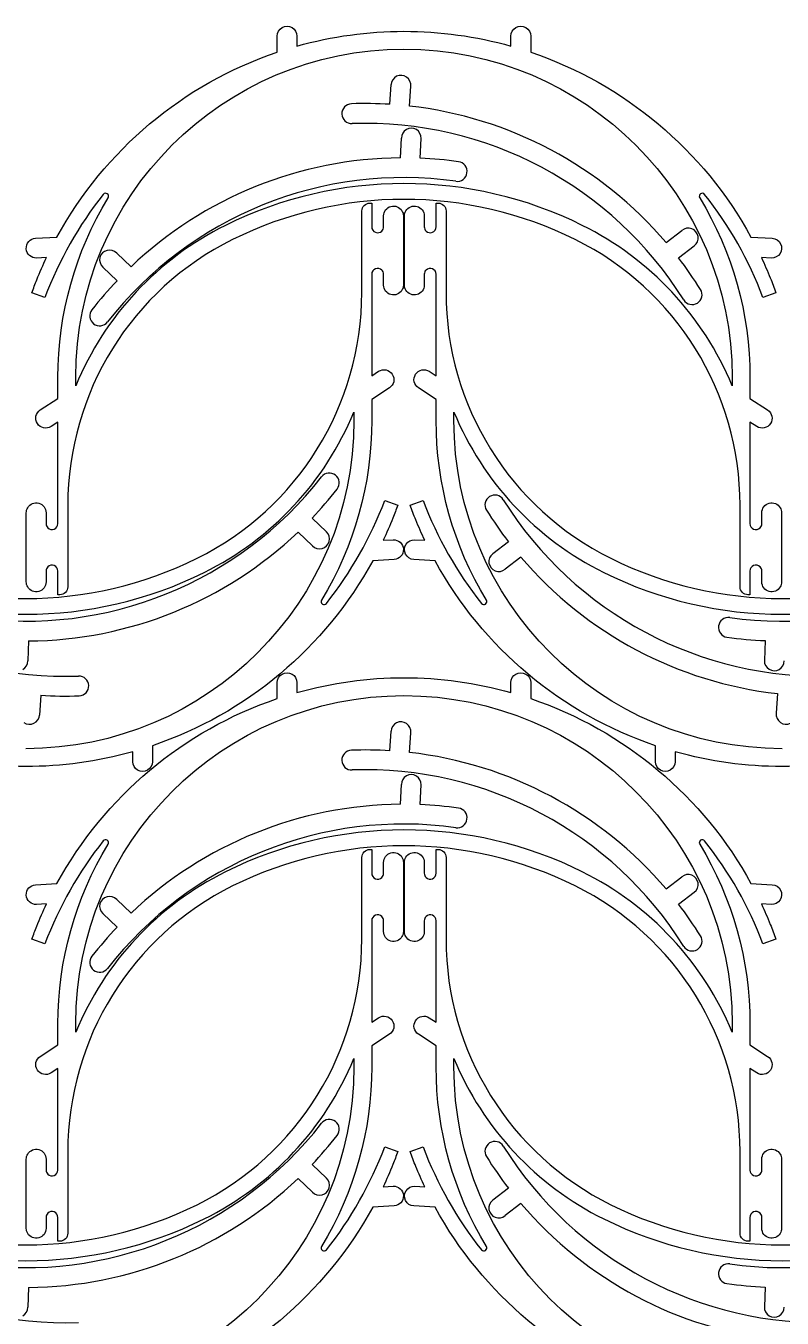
# Model space of a CAD drawing. Extents: x 5 to 3258, y 1 to 2262.
# Drawn here: x 547 to 1089, y 1336 to 2262 of the extents above; entities that cross this region are included whole.
import ezdxf

# ---------------------------------------------------------------- set-up
doc = ezdxf.new("R2010")
doc.units = 0
doc.layers.add('Capa_1', color=7, linetype='CONTINUOUS')

msp = doc.modelspace()

# ---------------------------------------------------------------- linework, layer by layer
at = {"layer": 'Capa_1', "color": 7}
for points in [[(727.266492, 2243.511748), (727.266492, 2254.984296)], [(741.439723, 2254.984296), (741.439723, 2247.897682)], [(894.805508, 2247.897682), (894.805508, 2254.984296)], [(908.978737, 2254.984296), (908.978737, 2243.511748)], [(808.00148, 2206.12214), (808.884534, 2220.267827)], [(822.125075, 2204.885199), (823.008126, 2219.030888)], [(815.670794, 2167.751546), (816.271207, 2181.912047)], [(829.846317, 2167.505394), (830.44673, 2181.665895)], [(793.626681, 2135.330079), (795.044007, 2135.330079), (795.044007, 2125.408791)], [(841.210044, 2118.322176), (841.210044, 2125.408791), (841.210044, 2135.330079)], [(787.957393, 2071.10931), (787.957393, 2125.408791)], [(848.296658, 2129.660759), (848.296658, 2125.408791)], [(1006.087216, 2107.070794), (1017.320727, 2115.713045)], [(1015.010503, 2096.05349), (1026.244014, 2104.695741)], [(561.919161, 2096.295078), (554.842424, 2095.921131)], [(622.492028, 2089.702258), (612.223416, 2099.471388)], [(1081.402579, 2095.9215), (1074.325858, 2096.295474)], [(612.466004, 2079.678047), (602.197395, 2089.447178)], [(795.044007, 2084.306457), (795.044007, 2011.501106)], [(560.771475, 2067.718674), (551.437499, 2071.081443)], [(836.264098, 2014.715594), (836.264296, 2014.715991)], [(836.264296, 2014.715991), (841.210044, 2011.501106)], [(1053.397981, 2010.436523), (1053.397981, 2004.356123)], [(1066.153886, 2010.435758), (1066.153886, 1995.238429), (1066.155389, 1995.263941), (1078.824384, 1987.028643)], [(807.714298, 2002.832759), (795.045291, 1994.597461), (795.043792, 1994.622973)], [(841.210044, 1979.425276), (841.210044, 1994.622605), (841.208542, 1994.597093), (828.539546, 2002.832391)], [(557.420609, 1987.028274), (570.089616, 1995.263572), (570.091115, 1995.23806)], [(853.96595, 1979.42451), (853.96595, 1985.50491)], [(570.0909, 1905.554577), (570.0909, 1978.359928)], [(1071.099634, 1975.145043), (1066.153886, 1978.359928)], [(1071.099833, 1975.14544), (1071.099634, 1975.145043)], [(577.177514, 1918.751723), (577.177514, 1864.452243)], [(804.363432, 1922.142359), (813.697408, 1918.779591)], [(752.259834, 1909.478494), (762.528442, 1899.709363)], [(742.23381, 1899.454283), (752.502422, 1889.685153)], [(803.215746, 1893.565956), (810.292483, 1893.939902)], [(825.961351, 1893.939534), (833.038072, 1893.565559)], [(893.010384, 1892.54645), (881.776873, 1883.904198)], [(901.933671, 1881.529146), (890.70016, 1872.886895)], [(811.040518, 1879.786432), (795.787724, 1878.980315)], [(1066.153886, 1871.538857), (1066.153886, 1864.452243), (1066.153886, 1854.530955), (1064.736564, 1854.530955)], [(571.508226, 1854.530955), (570.0909, 1854.530955), (570.0909, 1864.452243)], [(1059.067272, 1860.200274), (1059.067272, 1864.452243)], [(549.055044, 1821.404995), (548.454631, 1807.244494)], [(1077.108545, 1821.651147), (1076.508132, 1807.490646)], [(727.266492, 1780.102655), (727.266492, 1791.575204)], [(741.439723, 1791.575204), (741.439723, 1784.488589)], [(894.805508, 1784.488589), (894.805508, 1791.575204)], [(908.978737, 1791.575204), (908.978737, 1780.102655)], [(557.790383, 1782.4778), (556.907329, 1768.332113)], [(1085.895812, 1783.714741), (1085.01276, 1769.569052)], [(808.00148, 1742.713047), (808.884534, 1756.858734)], [(822.125075, 1741.476106), (823.008126, 1755.621795)], [(623.695184, 1734.876737), (623.695184, 1741.963351)], [(637.868415, 1746.349285), (637.868415, 1734.876737)], [(998.385194, 1734.876737), (998.385194, 1746.349285)], [(815.670794, 1704.342453), (816.271207, 1718.502954)], [(829.846317, 1704.096301), (830.44673, 1718.256802)], [(793.626681, 1671.920986), (795.044007, 1671.920986), (795.044007, 1661.999698)], [(841.210044, 1654.913084), (841.210044, 1661.999698), (841.210044, 1671.920986)], [(787.957393, 1607.700217), (787.957393, 1661.999698)], [(848.296658, 1666.251666), (848.296658, 1661.999698)], [(1006.087216, 1643.661701), (1017.320727, 1652.303952)], [(1015.010503, 1632.644397), (1026.244014, 1641.286648)], [(561.919161, 1632.885985), (554.842424, 1632.512038)], [(622.492028, 1626.293165), (612.223416, 1636.062295)], [(1081.402579, 1632.512407), (1074.325858, 1632.886381)], [(612.466004, 1616.268954), (602.197395, 1626.038085)], [(795.044007, 1620.897364), (795.044007, 1548.092013)], [(560.771475, 1604.309581), (551.437499, 1607.67235)], [(836.264098, 1551.306501), (836.264296, 1551.306898)], [(836.264296, 1551.306898), (841.210044, 1548.092013)], [(807.714298, 1539.423666), (795.045291, 1531.188369), (795.043792, 1531.21388)], [(841.210044, 1516.016183), (841.210044, 1531.213512), (841.208542, 1531.188), (828.539546, 1539.423298)], [(1053.397981, 1547.02743), (1053.397981, 1540.94703)], [(1066.153886, 1547.026665), (1066.153886, 1531.829336), (1066.155389, 1531.854848), (1078.824384, 1523.61955)], [(557.420609, 1523.619181), (570.089616, 1531.854479), (570.091115, 1531.828967)], [(853.96595, 1516.015417), (853.96595, 1522.095817)], [(570.0909, 1442.145484), (570.0909, 1514.950835), (565.145166, 1511.73595)], [(1071.099634, 1511.73595), (1066.153886, 1514.950835)], [(1071.099833, 1511.736347), (1071.099634, 1511.73595)], [(577.177514, 1455.34263), (577.177514, 1401.04315)], [(804.363432, 1458.733266), (813.697408, 1455.370498)], [(752.259834, 1446.069401), (762.528442, 1436.30027)], [(742.23381, 1436.04519), (752.502422, 1426.27606)], [(803.215746, 1430.156863), (810.292483, 1430.530809)], [(825.961351, 1430.530441), (833.038072, 1430.156466)], [(893.010384, 1429.137357), (881.776873, 1420.495105)], [(901.933671, 1418.120053), (890.70016, 1409.477802)], [(811.040518, 1416.377339), (795.787724, 1415.571222)], [(571.508226, 1391.121862), (570.0909, 1391.121862), (570.0909, 1401.04315)], [(1059.067272, 1396.791181), (1059.067272, 1401.04315)], [(1066.153886, 1408.129764), (1066.153886, 1401.04315), (1066.153886, 1391.121862), (1064.736564, 1391.121862)], [(549.055044, 1357.995902), (548.454631, 1343.835401)], [(1077.108545, 1358.242054), (1076.508132, 1344.081553)]]:
    msp.add_lwpolyline(points, dxfattribs=at)
for points in [[(945.996403, 2119.355941)], [(961.367528, 1870.505093)], [(945.996403, 1655.946848)], [(961.367528, 1407.096)]]:
    msp.add_lwpolyline(points, close=True, dxfattribs=at)
for points in [[(727.266492, 2254.984296), (727.266492, 2257.5161), (728.617193, 2259.855584), (730.8098, 2261.121486)], [(730.8098, 2261.121486), (733.002406, 2262.387388), (735.703809, 2262.387388), (737.896415, 2261.121486)], [(737.896415, 2261.121486), (740.089022, 2259.855584), (741.439723, 2257.5161), (741.439723, 2254.984296)], [(741.439723, 2247.897682), (791.590488, 2261.989916), (844.654744, 2261.989916), (894.805508, 2247.897682)], [(894.805508, 2254.984296), (894.805508, 2257.5161), (896.156209, 2259.855583), (898.348816, 2261.121484)], [(898.348816, 2261.121484), (900.541422, 2262.387386), (903.242824, 2262.387386), (905.43543, 2261.121484)], [(905.43543, 2261.121484), (907.628036, 2259.855583), (908.978737, 2257.5161), (908.978737, 2254.984296)], [(569.347182, 2110.880718), (603.467465, 2173.350446), (659.841376, 2220.696967), (727.266492, 2243.511748)], [(582.846808, 2010.436523), (582.871509, 2140.358174), (688.200742, 2245.667384), (818.122395, 2245.667384)], [(818.122395, 2245.667384), (948.044047, 2245.667384), (1053.373281, 2140.358174), (1053.397981, 2010.436523)], [(908.978737, 2243.511748), (976.403703, 2220.697006), (1032.777513, 2173.35063), (1066.897811, 2110.881087)], [(812.912065, 2226.227894), (810.586739, 2225.120118), (809.044957, 2222.838541), (808.884534, 2220.267827)], [(820.077924, 2225.60031), (817.980558, 2227.095424), (815.237391, 2227.335669), (812.912065, 2226.227894)], [(823.008126, 2219.030888), (823.297003, 2221.590352), (822.17529, 2224.105197), (820.077924, 2225.60031)], [(780.447541, 2206.500199), (776.536654, 2206.362862), (773.477356, 2203.081532), (773.613919, 2199.170618)], [(808.00148, 2206.12214), (798.828394, 2206.694784), (789.632885, 2206.820953), (780.447541, 2206.500199)], [(773.613919, 2199.170618), (773.750482, 2195.259704), (777.031208, 2192.199757), (780.942149, 2192.335547)], [(1018.712278, 2065.910927), (967.729526, 2147.500382), (877.092066, 2195.693174), (780.942149, 2192.335547)], [(1006.087216, 2107.070794), (959.406808, 2161.846257), (893.639345, 2196.815437), (822.125075, 2204.885199)], [(819.872079, 2188.139106), (817.629937, 2186.87144), (816.251488, 2184.487662), (816.271207, 2181.912047)], [(827.064224, 2188.014217), (824.867445, 2189.358963), (822.114222, 2189.406771), (819.872079, 2188.139106)], [(830.44673, 2181.665895), (830.555859, 2184.239272), (829.261003, 2186.669471), (827.064224, 2188.014217)], [(855.316315, 2150.965852), (760.044085, 2164.355489), (664.865628, 2125.900896), (605.633744, 2050.087546)], [(815.670794, 2167.751546), (743.704767, 2167.201268), (674.642311, 2139.298225), (622.492028, 2089.702258)], [(945.996403, 2119.355941), (865.432369, 2159.326892), (770.812417, 2159.326892), (690.248383, 2119.355941)], [(857.288823, 2165.001208), (848.187327, 2166.280336), (839.029007, 2167.116051), (829.846317, 2167.505394)], [(863.318859, 2156.997472), (863.863476, 2160.872686), (861.163929, 2164.455825), (857.288823, 2165.001208)], [(855.316315, 2150.965852), (859.191637, 2150.422002), (862.774242, 2153.122257), (863.318859, 2156.997472)], [(602.607432, 2141.553172), (584.926334, 2119.254225), (570.813059, 2094.346308), (560.771475, 2067.718674)], [(605.487796, 2141.977492), (604.566251, 2142.618797), (603.304894, 2142.43298), (602.607432, 2141.553172)], [(606.09071, 2139.129153), (606.673366, 2140.088855), (606.40934, 2141.336188), (605.487796, 2141.977492)], [(940.957027, 2109.198781), (863.567931, 2147.594522), (772.676847, 2147.594522), (695.287751, 2109.198781)], [(1030.75722, 2141.977885), (1029.83567, 2141.336588), (1029.571635, 2140.089257), (1030.154283, 2139.12955)], [(1033.637581, 2141.553541), (1032.940126, 2142.433355), (1031.67877, 2142.619182), (1030.75722, 2141.977885)], [(1075.473521, 2067.719043), (1065.431942, 2094.346676), (1051.318673, 2119.254592), (1033.637581, 2141.553541)], [(570.091115, 2010.435389), (570.091123, 2055.818952), (582.542961, 2100.332616), (606.09071, 2139.129153)], [(787.957393, 2129.660759), (787.957385, 2131.164353), (788.55468, 2132.606366), (789.617879, 2133.669571)], [(789.617879, 2133.669571), (790.681077, 2134.732775), (792.123087, 2135.330078), (793.626681, 2135.330079)], [(803.547944, 2126.117452), (803.547964, 2129.308049), (805.680157, 2132.105221), (808.756696, 2132.950688)], [(808.756696, 2132.950688), (811.833235, 2133.796156), (815.095425, 2132.481421), (816.72593, 2129.73891)], [(819.528123, 2129.73891), (821.158628, 2132.481419), (824.420818, 2133.796152), (827.497355, 2132.950685)], [(827.497355, 2132.950685), (830.573893, 2132.105218), (832.706085, 2129.308048), (832.706107, 2126.117452)], [(841.210044, 2135.330079), (841.210044, 2135.330079), (842.627367, 2135.330079), (842.627367, 2135.330079)], [(842.627367, 2135.330079), (844.130961, 2135.330079), (845.572972, 2134.732776), (846.636171, 2133.669572)], [(846.636171, 2133.669572), (847.699371, 2132.606367), (848.296666, 2131.164354), (848.296658, 2129.660759)], [(1030.154283, 2139.12955), (1053.70204, 2100.333006), (1066.153881, 2055.819331), (1066.153886, 2010.435758)], [(787.957393, 2125.408791), (787.957393, 2125.408791), (787.957393, 2129.660759), (787.957393, 2129.660759)], [(795.044007, 2125.408791), (795.044007, 2125.408791), (795.044007, 2118.322176), (795.044007, 2118.322176)], [(803.547944, 2118.322176), (803.547944, 2118.322176), (803.547944, 2126.117452), (803.547944, 2126.117452)], [(816.72593, 2129.73891), (817.377342, 2128.643236), (817.721165, 2127.392144), (817.721173, 2126.117452)], [(817.721173, 2126.117452), (817.721173, 2126.117452), (817.721173, 2076.511181), (817.721173, 2076.511181)], [(818.532879, 2126.117452), (818.532887, 2127.392144), (818.876711, 2128.643236), (819.528123, 2129.73891)], [(818.532879, 2076.511181), (818.532879, 2076.511181), (818.532879, 2126.117452), (818.532879, 2126.117452)], [(832.706107, 2126.117452), (832.706107, 2126.117452), (832.706107, 2118.322176), (832.706107, 2118.322176)], [(848.296658, 2125.408791), (848.296658, 2125.408791), (848.296658, 2071.10931), (848.296658, 2071.10931)], [(690.248383, 2119.355941), (641.715374, 2095.27682), (603.557433, 2054.419353), (582.846808, 2004.356123)], [(795.044007, 2118.322176), (795.044008, 2116.602417), (796.079967, 2115.051997), (797.668817, 2114.393873)], [(797.668817, 2114.393873), (799.257667, 2113.73575), (801.086513, 2114.099529), (802.302568, 2115.315581)], [(802.302568, 2115.315581), (803.099968, 2116.112979), (803.547943, 2117.194484), (803.547944, 2118.322176)], [(832.706107, 2118.322176), (832.706107, 2117.194484), (833.154081, 2116.11298), (833.95148, 2115.315581)], [(833.95148, 2115.315581), (835.167535, 2114.099527), (836.996382, 2113.735746), (838.585234, 2114.39387)], [(838.585234, 2114.39387), (840.174085, 2115.051994), (841.210044, 2116.602416), (841.210044, 2118.322176)], [(1053.397981, 2004.356123), (1032.687355, 2054.419354), (994.529413, 2095.276821), (945.996403, 2119.355941)], [(1024.405527, 2116.957293), (1021.993217, 2117.860034), (1019.281087, 2117.383724), (1017.320727, 2115.713045)], [(1028.932878, 2111.367514), (1028.55095, 2113.91473), (1026.817836, 2116.054552), (1024.405527, 2116.957293)], [(547.396857, 2102.624123), (547.1904, 2106.530471), (550.188193, 2109.865281), (554.094389, 2110.074602)], [(554.094389, 2110.074602), (554.094389, 2110.074602), (569.347182, 2110.880718), (569.347182, 2110.880718)], [(695.287751, 2109.198781), (622.939442, 2073.303969), (577.177505, 1999.515053), (577.177514, 1918.751723)], [(1059.067272, 1918.751723), (1059.06728, 1999.515055), (1013.305339, 2073.303971), (940.957027, 2109.198781)], [(1026.244014, 2104.695741), (1028.285482, 2106.266279), (1029.314805, 2108.820298), (1028.932878, 2111.367514)], [(1066.897811, 2110.881087), (1066.897811, 2110.881087), (1082.150614, 2110.074999), (1082.150614, 2110.074999)], [(1082.150614, 2110.074999), (1084.678893, 2109.941375), (1086.943832, 2108.469081), (1088.09225, 2106.212715)], [(1088.09225, 2106.212715), (1089.240668, 2103.95635), (1089.098094, 2101.258708), (1087.718233, 2099.135966)], [(554.842424, 2095.921131), (550.935925, 2095.717538), (547.603314, 2098.717775), (547.396857, 2102.624123)], [(554.963661, 2080.356602), (557.118611, 2085.739312), (559.438202, 2091.054637), (561.919161, 2096.295078)], [(600.220566, 2096.363503), (599.574481, 2093.870135), (600.331232, 2091.222493), (602.197395, 2089.447178)], [(605.307449, 2101.449466), (602.813964, 2100.803831), (600.866652, 2098.85687), (600.220566, 2096.363503)], [(612.223416, 2099.471388), (610.448439, 2101.337872), (607.800933, 2102.095102), (605.307449, 2101.449466)], [(1030.731888, 2073.421651), (1025.861428, 2081.216008), (1020.614768, 2088.768877), (1015.010503, 2096.05349)], [(1074.325858, 2096.295474), (1076.604467, 2091.482412), (1078.746996, 2086.606095), (1080.750894, 2081.672331)], [(1087.718233, 2099.135966), (1086.338372, 2097.013224), (1083.930858, 2095.787876), (1081.402579, 2095.9215)], [(797.668856, 2088.234691), (796.080014, 2087.576589), (795.044043, 2086.026201), (795.044007, 2084.306457)], [(802.302568, 2087.312967), (801.086524, 2088.529008), (799.257699, 2088.892793), (797.668856, 2088.234691)], [(803.547944, 2084.306457), (803.54792, 2085.43412), (803.099947, 2086.51559), (802.302568, 2087.312967)], [(833.95148, 2087.312967), (833.154102, 2086.515589), (832.70613, 2085.434119), (832.706107, 2084.306457)], [(838.585194, 2088.234694), (836.99635, 2088.892796), (835.167524, 2088.52901), (833.95148, 2087.312967)], [(841.210044, 2084.306457), (841.21001, 2086.026202), (840.174038, 2087.576592), (838.585194, 2088.234694)], [(551.437499, 2071.081443), (552.558679, 2074.1935), (553.734246, 2077.285693), (554.963661, 2080.356602)], [(612.466004, 2079.678047), (606.130987, 2073.019144), (600.123577, 2066.056075), (594.465063, 2058.813517)], [(808.756669, 2069.677896), (805.680123, 2070.523378), (803.547939, 2073.320574), (803.547944, 2076.511181)], [(803.547944, 2076.511181), (803.547944, 2076.511181), (803.547944, 2084.306457), (803.547944, 2084.306457)], [(817.721173, 2076.511181), (817.721175, 2075.23647), (817.377352, 2073.985357), (816.72593, 2072.889666)], [(819.528123, 2072.889666), (818.876701, 2073.985357), (818.532877, 2075.23647), (818.532879, 2076.511181)], [(832.706107, 2076.511181), (832.706111, 2073.320575), (830.573927, 2070.523381), (827.497383, 2069.677899)], [(832.706107, 2084.306457), (832.706107, 2084.306457), (832.706107, 2076.511181), (832.706107, 2076.511181)], [(841.210044, 2011.501106), (841.210044, 2011.501106), (841.210044, 2084.306457), (841.210044, 2084.306457)], [(1080.750894, 2081.672331), (1082.173585, 2078.169563), (1083.526057, 2074.638684), (1084.807499, 2071.081811)], [(669.847156, 1880.662252), (742.195464, 1916.557065), (787.957402, 1990.345981), (787.957393, 2071.10931)], [(816.72593, 2072.889666), (815.09542, 2070.147147), (811.833215, 2068.832413), (808.756669, 2069.677896)], [(827.497383, 2069.677899), (824.420838, 2068.832417), (821.158634, 2070.147149), (819.528123, 2072.889666)], [(848.296658, 2071.10931), (848.296651, 1990.345979), (894.058592, 1916.557062), (966.406904, 1880.662252)], [(1028.476702, 2063.657673), (1031.795362, 2065.731412), (1032.804971, 2070.102582), (1030.731888, 2073.421651)], [(1084.807499, 2071.081811), (1084.807499, 2071.081811), (1075.473521, 2067.719043), (1075.473521, 2067.719043)], [(594.465063, 2058.813517), (592.0564, 2055.729326), (592.603566, 2051.276569), (595.687281, 2048.867295)], [(1018.712278, 2065.910927), (1020.786673, 2062.592678), (1025.158043, 2061.583933), (1028.476702, 2063.657673)], [(595.687281, 2048.867295), (598.770996, 2046.458022), (603.223861, 2047.004307), (605.633744, 2050.087546)], [(570.091115, 1995.23806), (570.091115, 1995.23806), (570.091115, 2010.435389), (570.091115, 2010.435389)], [(582.846808, 2004.356123), (582.846808, 2004.356123), (582.846808, 2010.436523), (582.846808, 2010.436523)], [(795.044007, 2011.501106), (795.044007, 2011.501106), (799.989741, 2014.715991), (799.989741, 2014.715991)], [(799.989741, 2014.715991), (803.270927, 2016.842046), (807.654057, 2015.909054), (809.784924, 2012.630991)], [(809.784924, 2012.630991), (811.915791, 2009.352927), (810.989231, 2004.968434), (807.714298, 2002.832759)], [(828.539546, 2002.832391), (825.268936, 2004.969776), (824.34528, 2009.351053), (826.474687, 2012.626864)], [(826.474687, 2012.626864), (828.604093, 2015.902675), (832.983106, 2016.837008), (836.264098, 2014.715594)], [(795.043792, 1994.622973), (795.043792, 1994.622973), (795.043792, 1979.425644), (795.043792, 1979.425644)], [(555.349983, 1977.230043), (553.219116, 1980.508106), (554.145676, 1984.8926), (557.420609, 1987.028274)], [(674.886523, 1870.505093), (723.419532, 1894.584213), (761.577474, 1935.44168), (782.288099, 1985.50491)], [(782.288099, 1985.50491), (782.288099, 1985.50491), (782.288099, 1979.42451), (782.288099, 1979.42451)], [(853.96595, 1985.50491), (874.676575, 1935.44168), (912.834518, 1894.584213), (961.367528, 1870.505093)], [(1078.824384, 1987.028643), (1082.094994, 1984.891257), (1083.01865, 1980.50998), (1080.889244, 1977.234169)], [(782.288099, 1979.42451), (782.263398, 1849.50286), (676.934165, 1744.19365), (547.012512, 1744.19365)], [(565.145166, 1975.145043), (561.86398, 1973.018988), (557.48085, 1973.951979), (555.349983, 1977.230043)], [(570.0909, 1978.359928), (570.0909, 1978.359928), (565.145166, 1975.145043), (565.145166, 1975.145043)], [(795.043792, 1979.425644), (795.043784, 1934.042081), (782.591946, 1889.528417), (759.044197, 1850.73188)], [(877.209647, 1850.731484), (853.66189, 1889.528028), (841.210049, 1934.041702), (841.210044, 1979.425276)], [(1089.241536, 1744.19365), (959.319883, 1744.19365), (853.99065, 1849.50286), (853.96595, 1979.42451)], [(1066.153886, 1978.359928), (1066.153886, 1978.359928), (1066.153886, 1905.554577), (1066.153886, 1905.554577)], [(1080.889244, 1977.234169), (1078.759837, 1973.958359), (1074.380825, 1973.024025), (1071.099833, 1975.14544)], [(509.409523, 1838.190689), (604.681753, 1824.801052), (699.86021, 1863.255645), (759.092094, 1939.068995)], [(769.038557, 1940.289246), (765.954842, 1942.698519), (761.501977, 1942.152234), (759.092094, 1939.068995)], [(770.260774, 1930.343024), (772.669438, 1933.427215), (772.122272, 1937.879972), (769.038557, 1940.289246)], [(1051.638547, 1838.190689), (1146.910776, 1824.801052), (1242.089234, 1863.255645), (1301.321117, 1939.068995)], [(752.259834, 1909.478494), (758.594851, 1916.137397), (764.602261, 1923.100466), (770.260774, 1930.343024)], [(889.308609, 1922.689013), (887.234213, 1926.007262), (882.862844, 1927.016006), (879.544184, 1924.942267)], [(347.079585, 1922.689013), (398.062337, 1841.099558), (488.699797, 1792.906765), (584.849714, 1796.264393)], [(548.408977, 1916.971367), (550.039487, 1919.713887), (553.301692, 1921.02862), (556.378238, 1920.183138)], [(556.378238, 1920.183138), (559.454784, 1919.337655), (561.586968, 1916.54046), (561.586963, 1913.349852)], [(762.527475, 1848.307861), (780.208573, 1870.606809), (794.321847, 1895.514725), (804.363432, 1922.142359)], [(813.697408, 1918.779591), (812.576228, 1915.667534), (811.400661, 1912.57534), (810.171245, 1909.504432)], [(822.556432, 1918.779222), (822.556432, 1918.779222), (831.890409, 1922.141991), (831.890409, 1922.141991)], [(826.613036, 1908.188702), (825.190345, 1911.69147), (823.837873, 1915.22235), (822.556432, 1918.779222)], [(831.890409, 1922.141991), (841.931989, 1895.514358), (856.045257, 1870.606442), (873.72635, 1848.307493)], [(879.544184, 1924.942267), (876.225525, 1922.868528), (875.215916, 1918.497358), (877.288999, 1915.178289)], [(889.308609, 1922.689013), (940.291361, 1841.099558), (1030.928821, 1792.906765), (1127.078738, 1796.264393)], [(1059.067272, 1864.452243), (1059.067272, 1864.452243), (1059.067272, 1918.751723), (1059.067272, 1918.751723)], [(1074.657823, 1913.349852), (1074.65782, 1916.540458), (1076.790003, 1919.337652), (1079.866548, 1920.183134)], [(1079.866548, 1920.183134), (1082.943092, 1921.028617), (1086.205297, 1919.713885), (1087.835808, 1916.971367)], [(547.413734, 1913.349852), (547.413732, 1914.624564), (547.757555, 1915.875676), (548.408977, 1916.971367)], [(547.413734, 1863.743581), (547.413734, 1863.743581), (547.413734, 1913.349852), (547.413734, 1913.349852)], [(561.586963, 1913.349852), (561.586963, 1913.349852), (561.586963, 1905.554577), (561.586963, 1905.554577)], [(810.171245, 1909.504432), (808.016296, 1904.121722), (805.696705, 1898.806396), (803.215746, 1893.565956)], [(877.288999, 1915.178289), (882.159459, 1907.383932), (887.406118, 1899.831063), (893.010384, 1892.54645)], [(1074.657823, 1905.554577), (1074.657823, 1905.554577), (1074.657823, 1913.349852), (1074.657823, 1913.349852)], [(1087.835808, 1916.971367), (1088.48723, 1915.875676), (1088.831053, 1914.624564), (1088.831052, 1913.349852)], [(1088.831052, 1913.349852), (1088.831052, 1913.349852), (1088.831052, 1863.743581), (1088.831052, 1863.743581)], [(549.055044, 1821.404995), (621.021071, 1821.955273), (690.083527, 1849.858316), (742.23381, 1899.454283)], [(561.586963, 1905.554577), (561.586986, 1904.426914), (562.03496, 1903.345444), (562.832339, 1902.548066)], [(562.832339, 1902.548066), (564.048383, 1901.332025), (565.877208, 1900.968241), (567.466051, 1901.626342)], [(567.466051, 1901.626342), (569.054893, 1902.284444), (570.090864, 1903.834833), (570.0909, 1905.554577)], [(764.505272, 1892.793038), (765.151357, 1895.286406), (764.394606, 1897.934048), (762.528442, 1899.709363)], [(833.038072, 1893.565559), (830.759463, 1898.378622), (828.616934, 1903.254938), (826.613036, 1908.188702)], [(1066.153886, 1905.554577), (1066.153921, 1903.834832), (1067.189892, 1902.284441), (1068.778736, 1901.626339)], [(1068.778736, 1901.626339), (1070.36758, 1900.968237), (1072.196407, 1901.332023), (1073.41245, 1902.548066)], [(1073.41245, 1902.548066), (1074.209828, 1903.345444), (1074.657801, 1904.426914), (1074.657823, 1905.554577)], [(759.418389, 1887.707075), (761.911873, 1888.35271), (763.859186, 1890.299671), (764.505272, 1892.793038)], [(810.292483, 1893.939902), (814.198982, 1894.143496), (817.531593, 1891.143259), (817.73805, 1887.23691)], [(819.27168, 1883.648318), (818.123262, 1885.904684), (818.265837, 1888.602325), (819.645698, 1890.725068)], [(819.645698, 1890.725068), (821.025559, 1892.84781), (823.433072, 1894.073157), (825.961351, 1893.939534)], [(424.17788, 1880.662252), (501.566976, 1842.266512), (592.45806, 1842.266512), (669.847156, 1880.662252)], [(752.502422, 1889.685153), (754.277399, 1887.818669), (756.924905, 1887.061439), (759.418389, 1887.707075)], [(817.73805, 1887.23691), (817.944507, 1883.330562), (814.946714, 1879.995752), (811.040518, 1879.786432)], [(825.213317, 1879.786035), (822.685037, 1879.919658), (820.420099, 1881.391952), (819.27168, 1883.648318)], [(881.776873, 1883.904198), (879.735404, 1882.333661), (878.706081, 1879.779642), (879.088009, 1877.232426)], [(901.933671, 1881.529146), (948.614079, 1826.753683), (1014.381542, 1791.784503), (1085.895812, 1783.714741)], [(966.406904, 1880.662252), (1043.795999, 1842.266512), (1134.687084, 1842.266512), (1212.076179, 1880.662252)], [(562.832339, 1874.545452), (562.034939, 1873.748054), (561.586964, 1872.66655), (561.586963, 1871.538857)], [(561.586963, 1871.538857), (561.586963, 1871.538857), (561.586963, 1863.743581), (561.586963, 1863.743581)], [(567.46609, 1875.46716), (565.87724, 1876.125284), (564.048394, 1875.761505), (562.832339, 1874.545452)], [(570.0909, 1871.538857), (570.090899, 1873.258616), (569.05494, 1874.809037), (567.46609, 1875.46716)], [(570.0909, 1864.452243), (570.0909, 1864.452243), (570.0909, 1871.538857), (570.0909, 1871.538857)], [(795.787724, 1878.980315), (761.667442, 1816.510588), (705.293531, 1769.164067), (637.868415, 1746.349285)], [(840.46612, 1878.979946), (840.46612, 1878.979946), (825.213317, 1879.786035), (825.213317, 1879.786035)], [(998.385194, 1746.349285), (930.960228, 1769.164028), (874.586417, 1816.510403), (840.46612, 1878.979946)], [(879.088009, 1877.232426), (879.469936, 1874.685209), (881.20305, 1872.545388), (883.61536, 1871.642647)], [(883.61536, 1871.642647), (886.02767, 1870.739905), (888.7398, 1871.216216), (890.70016, 1872.886895)], [(1068.778697, 1875.467163), (1067.189845, 1874.809039), (1066.153886, 1873.258618), (1066.153886, 1871.538857)], [(1073.41245, 1874.545452), (1072.196396, 1875.761507), (1070.367549, 1876.125287), (1068.778697, 1875.467163)], [(1074.657823, 1871.538857), (1074.657823, 1872.666549), (1074.209849, 1873.748054), (1073.41245, 1874.545452)], [(1074.657823, 1863.743581), (1074.657823, 1863.743581), (1074.657823, 1871.538857), (1074.657823, 1871.538857)], [(419.138504, 1870.505093), (499.702538, 1830.534141), (594.32249, 1830.534141), (674.886523, 1870.505093)], [(548.408977, 1860.122123), (547.757565, 1861.217798), (547.413742, 1862.468889), (547.413734, 1863.743581)], [(561.586963, 1863.743581), (561.586943, 1860.552985), (559.45475, 1857.755813), (556.378211, 1856.910345)], [(577.177514, 1864.452243), (577.177514, 1864.452243), (577.177514, 1860.200274), (577.177514, 1860.200274)], [(961.367528, 1870.505093), (1041.931561, 1830.534141), (1136.551513, 1830.534141), (1217.115547, 1870.505093)], [(1079.866575, 1856.910349), (1076.790037, 1857.755816), (1074.657845, 1860.552986), (1074.657823, 1863.743581)], [(1088.831052, 1863.743581), (1088.831043, 1862.468889), (1088.48722, 1861.217798), (1087.835808, 1860.122123)], [(556.378211, 1856.910345), (553.301672, 1856.064878), (550.039481, 1857.379613), (548.408977, 1860.122123)], [(575.517028, 1856.191463), (574.45383, 1855.128258), (573.01182, 1854.530955), (571.508226, 1854.530955)], [(577.177514, 1860.200274), (577.177522, 1858.69668), (576.580227, 1857.254667), (575.517028, 1856.191463)], [(1060.727759, 1856.191462), (1059.66456, 1857.254666), (1059.067265, 1858.69668), (1059.067272, 1860.200274)], [(1064.736564, 1854.530955), (1063.232969, 1854.530955), (1061.790958, 1855.128257), (1060.727759, 1856.191462)], [(1087.835808, 1860.122123), (1086.205302, 1857.379615), (1082.943113, 1856.064881), (1079.866575, 1856.910349)], [(759.044197, 1850.73188), (758.461541, 1849.772179), (758.725567, 1848.524845), (759.647111, 1847.883541)], [(759.647111, 1847.883541), (760.568656, 1847.242237), (761.830013, 1847.428053), (762.527475, 1848.307861)], [(873.72635, 1848.307493), (874.423804, 1847.427679), (875.68516, 1847.241851), (876.60671, 1847.883148)], [(876.60671, 1847.883148), (877.52826, 1848.524446), (877.792296, 1849.771777), (877.209647, 1850.731484)], [(1051.638547, 1838.190689), (1047.763224, 1838.734539), (1044.180619, 1836.034284), (1043.636003, 1832.159069)], [(1043.636003, 1832.159069), (1043.091386, 1828.283855), (1045.790932, 1824.700716), (1049.666039, 1824.155333)], [(1049.666039, 1824.155333), (1058.767534, 1822.876205), (1067.925855, 1822.04049), (1077.108545, 1821.651147)], [(544.853758, 1801.017435), (547.095901, 1802.285101), (548.47435, 1804.668879), (548.454631, 1807.244494)], [(1076.508132, 1807.490646), (1076.399002, 1804.917269), (1077.693858, 1802.48707), (1079.890638, 1801.142324)], [(1087.082782, 1801.017435), (1089.324925, 1802.285101), (1090.703373, 1804.668879), (1090.683654, 1807.244494)], [(727.266492, 1791.575204), (727.266492, 1794.107007), (728.617193, 1796.446491), (730.8098, 1797.712393)], [(730.8098, 1797.712393), (733.002406, 1798.978295), (735.703809, 1798.978295), (737.896415, 1797.712393)], [(737.896415, 1797.712393), (740.089022, 1796.446491), (741.439723, 1794.107007), (741.439723, 1791.575204)], [(741.439723, 1784.488589), (791.590488, 1798.580823), (844.654744, 1798.580823), (894.805508, 1784.488589)], [(894.805508, 1791.575204), (894.805508, 1794.107007), (896.156209, 1796.44649), (898.348816, 1797.712391)], [(898.348816, 1797.712391), (900.541422, 1798.978293), (903.242824, 1798.978293), (905.43543, 1797.712391)], [(905.43543, 1797.712391), (907.628036, 1796.44649), (908.978737, 1794.107007), (908.978737, 1791.575204)], [(1079.890638, 1801.142324), (1082.087417, 1799.797578), (1084.840639, 1799.74977), (1087.082782, 1801.017435)], [(592.177944, 1789.429322), (592.04138, 1793.340235), (588.760655, 1796.400182), (584.849714, 1796.264393)], [(585.344322, 1782.099741), (589.255209, 1782.237077), (592.314507, 1785.518408), (592.177944, 1789.429322)], [(557.790383, 1782.4778), (566.963469, 1781.905156), (576.158978, 1781.778987), (585.344322, 1782.099741)], [(569.347182, 1647.471626), (603.467465, 1709.941353), (659.841376, 1757.287874), (727.266492, 1780.102655)], [(582.846808, 1547.02743), (582.871509, 1676.949081), (688.200742, 1782.258291), (818.122395, 1782.258291)], [(818.122395, 1782.258291), (948.044047, 1782.258291), (1053.373281, 1676.949081), (1053.397981, 1547.02743)], [(908.978737, 1780.102655), (976.403703, 1757.287913), (1032.777513, 1709.941537), (1066.897811, 1647.471994)], [(1085.01276, 1769.569052), (1084.723884, 1767.009588), (1085.845597, 1764.494743), (1087.942963, 1762.99963)], [(545.713939, 1762.99963), (547.811305, 1761.504516), (550.554472, 1761.264271), (552.879798, 1762.372046)], [(552.879798, 1762.372046), (555.205124, 1763.479822), (556.746906, 1765.761398), (556.907329, 1768.332113)], [(812.912065, 1762.818801), (810.586739, 1761.711025), (809.044957, 1759.429448), (808.884534, 1756.858734)], [(820.077924, 1762.191217), (817.980558, 1763.686331), (815.237391, 1763.926576), (812.912065, 1762.818801)], [(823.008126, 1755.621795), (823.297003, 1758.181259), (822.17529, 1760.696104), (820.077924, 1762.191217)], [(1087.942963, 1762.99963), (1090.040329, 1761.504516), (1092.783496, 1761.264271), (1095.108822, 1762.372046)], [(623.695184, 1741.963351), (573.544419, 1727.871117), (520.480163, 1727.871117), (470.329398, 1741.963351)], [(780.447541, 1743.091106), (776.536654, 1742.953769), (773.477356, 1739.672439), (773.613919, 1735.761525)], [(808.00148, 1742.713047), (798.828394, 1743.285691), (789.632885, 1743.41186), (780.447541, 1743.091106)], [(1165.924208, 1741.963351), (1115.773443, 1727.871117), (1062.709187, 1727.871117), (1012.558422, 1741.963351)], [(1012.558422, 1741.963351), (1012.558422, 1741.963351), (1012.558422, 1734.876737), (1012.558422, 1734.876737)], [(627.238492, 1728.739548), (625.045885, 1730.00545), (623.695184, 1732.344933), (623.695184, 1734.876737)], [(637.868415, 1734.876737), (637.868415, 1732.344933), (636.517714, 1730.00545), (634.325107, 1728.739548)], [(773.613919, 1735.761525), (773.750482, 1731.850611), (777.031208, 1728.790665), (780.942149, 1728.926454)], [(1006.087216, 1643.661701), (959.406808, 1698.437164), (893.639345, 1733.406344), (822.125075, 1741.476106)], [(1001.928501, 1728.739549), (999.735895, 1730.005451), (998.385194, 1732.344934), (998.385194, 1734.876737)], [(1012.558422, 1734.876737), (1012.558422, 1732.344934), (1011.207721, 1730.005451), (1009.015115, 1728.739549)], [(634.325107, 1728.739548), (632.132501, 1727.473646), (629.431098, 1727.473646), (627.238492, 1728.739548)], [(1018.712278, 1602.501834), (967.729526, 1684.091289), (877.092066, 1732.284082), (780.942149, 1728.926454)], [(819.872079, 1724.730013), (817.629937, 1723.462347), (816.251488, 1721.078569), (816.271207, 1718.502954)], [(827.064224, 1724.605124), (824.867445, 1725.94987), (822.114222, 1725.997678), (819.872079, 1724.730013)], [(830.44673, 1718.256802), (830.555859, 1720.83018), (829.261003, 1723.260379), (827.064224, 1724.605124)], [(1009.015115, 1728.739549), (1006.822509, 1727.473647), (1004.121107, 1727.473647), (1001.928501, 1728.739549)], [(855.316315, 1687.55676), (760.044085, 1700.946396), (664.865628, 1662.491804), (605.633744, 1586.678453)], [(815.670794, 1704.342453), (743.704767, 1703.792175), (674.642311, 1675.889132), (622.492028, 1626.293165)], [(945.996403, 1655.946848), (865.432369, 1695.917799), (770.812417, 1695.917799), (690.248383, 1655.946848)], [(857.288823, 1701.592115), (848.187327, 1702.871243), (839.029007, 1703.706959), (829.846317, 1704.096301)], [(863.318859, 1693.588379), (863.863476, 1697.463593), (861.163929, 1701.046732), (857.288823, 1701.592115)], [(855.316315, 1687.55676), (859.191637, 1687.012909), (862.774242, 1689.713164), (863.318859, 1693.588379)], [(602.607432, 1678.144079), (584.926334, 1655.845132), (570.813059, 1630.937215), (560.771475, 1604.309581)], [(605.487796, 1678.568399), (604.566251, 1679.209704), (603.304894, 1679.023887), (602.607432, 1678.144079)], [(606.09071, 1675.72006), (606.673366, 1676.679762), (606.40934, 1677.927095), (605.487796, 1678.568399)], [(940.957027, 1645.789689), (863.567931, 1684.185429), (772.676847, 1684.185429), (695.287751, 1645.789689)], [(1030.75722, 1678.568792), (1029.83567, 1677.927495), (1029.571635, 1676.680164), (1030.154283, 1675.720457)], [(1033.637581, 1678.144448), (1032.940126, 1679.024262), (1031.67877, 1679.210089), (1030.75722, 1678.568792)], [(1075.473521, 1604.30995), (1065.431942, 1630.937583), (1051.318673, 1655.845499), (1033.637581, 1678.144448)], [(570.091115, 1547.026297), (570.091123, 1592.409859), (582.542961, 1636.923523), (606.09071, 1675.72006)], [(787.957393, 1666.251666), (787.957385, 1667.75526), (788.55468, 1669.197273), (789.617879, 1670.260478)], [(789.617879, 1670.260478), (790.681077, 1671.323682), (792.123087, 1671.920985), (793.626681, 1671.920986)], [(803.547944, 1662.708359), (803.547964, 1665.898956), (805.680157, 1668.696128), (808.756696, 1669.541595)], [(808.756696, 1669.541595), (811.833235, 1670.387063), (815.095425, 1669.072328), (816.72593, 1666.329817)], [(819.528123, 1666.329817), (821.158628, 1669.072326), (824.420818, 1670.387059), (827.497355, 1669.541592)], [(827.497355, 1669.541592), (830.573893, 1668.696125), (832.706085, 1665.898955), (832.706107, 1662.708359)], [(841.210044, 1671.920986), (841.210044, 1671.920986), (842.627367, 1671.920986), (842.627367, 1671.920986)], [(842.627367, 1671.920986), (844.130961, 1671.920986), (845.572972, 1671.323683), (846.636171, 1670.260479)], [(846.636171, 1670.260479), (847.699371, 1669.197274), (848.296666, 1667.755261), (848.296658, 1666.251666)], [(1030.154283, 1675.720457), (1053.70204, 1636.923913), (1066.153881, 1592.410238), (1066.153886, 1547.026665)], [(787.957393, 1661.999698), (787.957393, 1661.999698), (787.957393, 1666.251666), (787.957393, 1666.251666)], [(795.044007, 1661.999698), (795.044007, 1661.999698), (795.044007, 1654.913083), (795.044007, 1654.913083)], [(803.547944, 1654.913083), (803.547944, 1654.913083), (803.547944, 1662.708359), (803.547944, 1662.708359)], [(816.72593, 1666.329817), (817.377342, 1665.234143), (817.721165, 1663.983051), (817.721173, 1662.708359)], [(817.721173, 1662.708359), (817.721173, 1662.708359), (817.721173, 1613.102088), (817.721173, 1613.102088)], [(818.532879, 1662.708359), (818.532887, 1663.983051), (818.876711, 1665.234143), (819.528123, 1666.329817)], [(818.532879, 1613.102088), (818.532879, 1613.102088), (818.532879, 1662.708359), (818.532879, 1662.708359)], [(832.706107, 1662.708359), (832.706107, 1662.708359), (832.706107, 1654.913083), (832.706107, 1654.913083)], [(848.296658, 1661.999698), (848.296658, 1661.999698), (848.296658, 1607.700217), (848.296658, 1607.700217)], [(690.248383, 1655.946848), (641.715374, 1631.867727), (603.557433, 1591.01026), (582.846808, 1540.94703)], [(795.044007, 1654.913083), (795.044008, 1653.193324), (796.079967, 1651.642904), (797.668817, 1650.98478)], [(797.668817, 1650.98478), (799.257667, 1650.326657), (801.086513, 1650.690436), (802.302568, 1651.906488)], [(802.302568, 1651.906488), (803.099968, 1652.703886), (803.547943, 1653.785391), (803.547944, 1654.913083)], [(832.706107, 1654.913083), (832.706107, 1653.785391), (833.154081, 1652.703887), (833.95148, 1651.906488)], [(833.95148, 1651.906488), (835.167535, 1650.690434), (836.996382, 1650.326654), (838.585234, 1650.984777)], [(838.585234, 1650.984777), (840.174085, 1651.642901), (841.210044, 1653.193323), (841.210044, 1654.913084)], [(1053.397981, 1540.94703), (1032.687355, 1591.010261), (994.529413, 1631.867728), (945.996403, 1655.946848)], [(1024.405527, 1653.5482), (1021.993217, 1654.450941), (1019.281087, 1653.974631), (1017.320727, 1652.303952)], [(1028.932878, 1647.958421), (1028.55095, 1650.505637), (1026.817836, 1652.645459), (1024.405527, 1653.5482)], [(547.396857, 1639.21503), (547.1904, 1643.121379), (550.188193, 1646.456188), (554.094389, 1646.665509)], [(554.094389, 1646.665509), (554.094389, 1646.665509), (569.347182, 1647.471626), (569.347182, 1647.471626)], [(695.287751, 1645.789689), (622.939442, 1609.894876), (577.177505, 1536.10596), (577.177514, 1455.34263)], [(1059.067272, 1455.34263), (1059.06728, 1536.105962), (1013.305339, 1609.894878), (940.957027, 1645.789689)], [(1026.244014, 1641.286648), (1028.285482, 1642.857186), (1029.314805, 1645.411205), (1028.932878, 1647.958421)], [(1066.897811, 1647.471994), (1066.897811, 1647.471994), (1082.150614, 1646.665906), (1082.150614, 1646.665906)], [(1082.150614, 1646.665906), (1084.678893, 1646.532282), (1086.943832, 1645.059988), (1088.09225, 1642.803623)], [(1088.09225, 1642.803623), (1089.240668, 1640.547257), (1089.098094, 1637.849615), (1087.718233, 1635.726873)], [(554.842424, 1632.512038), (550.935925, 1632.308445), (547.603314, 1635.308682), (547.396857, 1639.21503)], [(554.963661, 1616.947509), (557.118611, 1622.330219), (559.438202, 1627.645544), (561.919161, 1632.885985)], [(600.220566, 1632.95441), (599.574481, 1630.461042), (600.331232, 1627.8134), (602.197395, 1626.038085)], [(605.307449, 1638.040374), (602.813964, 1637.394738), (600.866652, 1635.447777), (600.220566, 1632.95441)], [(612.223416, 1636.062295), (610.448439, 1637.928779), (607.800933, 1638.686009), (605.307449, 1638.040374)], [(1030.731888, 1610.012558), (1025.861428, 1617.806915), (1020.614768, 1625.359784), (1015.010503, 1632.644397)], [(1074.325858, 1632.886381), (1076.604467, 1628.073319), (1078.746996, 1623.197002), (1080.750894, 1618.263238)], [(1087.718233, 1635.726873), (1086.338372, 1633.604131), (1083.930858, 1632.378783), (1081.402579, 1632.512407)], [(797.668856, 1624.825598), (796.080014, 1624.167496), (795.044043, 1622.617108), (795.044007, 1620.897364)], [(802.302568, 1623.903874), (801.086524, 1625.119915), (799.257699, 1625.4837), (797.668856, 1624.825598)], [(803.547944, 1620.897364), (803.54792, 1622.025027), (803.099947, 1623.106497), (802.302568, 1623.903874)], [(833.95148, 1623.903874), (833.154102, 1623.106496), (832.70613, 1622.025026), (832.706107, 1620.897364)], [(838.585194, 1624.825601), (836.99635, 1625.483703), (835.167524, 1625.119917), (833.95148, 1623.903874)], [(841.210044, 1620.897364), (841.21001, 1622.617109), (840.174038, 1624.167499), (838.585194, 1624.825601)], [(551.437499, 1607.67235), (552.558679, 1610.784407), (553.734246, 1613.8766), (554.963661, 1616.947509)], [(612.466004, 1616.268954), (606.130987, 1609.610051), (600.123577, 1602.646982), (594.465063, 1595.404424)], [(808.756669, 1606.268803), (805.680123, 1607.114285), (803.547939, 1609.911481), (803.547944, 1613.102088)], [(803.547944, 1613.102088), (803.547944, 1613.102088), (803.547944, 1620.897364), (803.547944, 1620.897364)], [(817.721173, 1613.102088), (817.721175, 1611.827377), (817.377352, 1610.576264), (816.72593, 1609.480573)], [(819.528123, 1609.480573), (818.876701, 1610.576264), (818.532877, 1611.827377), (818.532879, 1613.102088)], [(832.706107, 1613.102088), (832.706111, 1609.911482), (830.573927, 1607.114289), (827.497383, 1606.268806)], [(832.706107, 1620.897364), (832.706107, 1620.897364), (832.706107, 1613.102088), (832.706107, 1613.102088)], [(841.210044, 1548.092013), (841.210044, 1548.092013), (841.210044, 1620.897364), (841.210044, 1620.897364)], [(1080.750894, 1618.263238), (1082.173585, 1614.76047), (1083.526057, 1611.229591), (1084.807499, 1607.672718)], [(669.847156, 1417.253159), (742.195464, 1453.147972), (787.957402, 1526.936888), (787.957393, 1607.700217)], [(816.72593, 1609.480573), (815.09542, 1606.738054), (811.833215, 1605.42332), (808.756669, 1606.268803)], [(827.497383, 1606.268806), (824.420838, 1605.423324), (821.158634, 1606.738056), (819.528123, 1609.480573)], [(848.296658, 1607.700217), (848.296651, 1526.936886), (894.058592, 1453.147969), (966.406904, 1417.253159)], [(1028.476702, 1600.24858), (1031.795362, 1602.322319), (1032.804971, 1606.693489), (1030.731888, 1610.012558)], [(1084.807499, 1607.672718), (1084.807499, 1607.672718), (1075.473521, 1604.30995), (1075.473521, 1604.30995)], [(594.465063, 1595.404424), (592.0564, 1592.320233), (592.603566, 1587.867476), (595.687281, 1585.458202)], [(1018.712278, 1602.501834), (1020.786673, 1599.183585), (1025.158043, 1598.17484), (1028.476702, 1600.24858)], [(595.687281, 1585.458202), (598.770996, 1583.048929), (603.223861, 1583.595215), (605.633744, 1586.678453)], [(795.044007, 1548.092013), (795.044007, 1548.092013), (799.989741, 1551.306898), (799.989741, 1551.306898)], [(799.989741, 1551.306898), (803.270927, 1553.432953), (807.654057, 1552.499961), (809.784924, 1549.221898)], [(809.784924, 1549.221898), (811.915791, 1545.943834), (810.989231, 1541.559341), (807.714298, 1539.423666)], [(828.539546, 1539.423298), (825.268936, 1541.560683), (824.34528, 1545.94196), (826.474687, 1549.217771)], [(826.474687, 1549.217771), (828.604093, 1552.493582), (832.983106, 1553.427915), (836.264098, 1551.306501)], [(570.091115, 1531.828967), (570.091115, 1531.828967), (570.091115, 1547.026296), (570.091115, 1547.026297)], [(582.846808, 1540.94703), (582.846808, 1540.94703), (582.846808, 1547.02743), (582.846808, 1547.02743)], [(795.043792, 1531.21388), (795.043792, 1531.21388), (795.043792, 1516.016551), (795.043792, 1516.016551)], [(555.349983, 1513.82095), (553.219116, 1517.099013), (554.145676, 1521.483507), (557.420609, 1523.619181)], [(674.886523, 1407.096), (723.419532, 1431.17512), (761.577474, 1472.032587), (782.288099, 1522.095817)], [(782.288099, 1522.095817), (782.288099, 1522.095817), (782.288099, 1516.015417), (782.288099, 1516.015417)], [(853.96595, 1522.095817), (874.676575, 1472.032587), (912.834518, 1431.17512), (961.367528, 1407.096)], [(1078.824384, 1523.61955), (1082.094994, 1521.482164), (1083.01865, 1517.100887), (1080.889244, 1513.825076)], [(782.288099, 1516.015417), (782.263398, 1386.093767), (676.934165, 1280.784557), (547.012512, 1280.784557)], [(565.145166, 1511.73595), (561.86398, 1509.609895), (557.48085, 1510.542887), (555.349983, 1513.82095)], [(795.043792, 1516.016551), (795.043784, 1470.632988), (782.591946, 1426.119324), (759.044197, 1387.322787)], [(877.209647, 1387.322391), (853.66189, 1426.118935), (841.210049, 1470.63261), (841.210044, 1516.016183)], [(1089.241536, 1280.784557), (959.319883, 1280.784557), (853.99065, 1386.093767), (853.96595, 1516.015417)], [(1066.153886, 1514.950835), (1066.153886, 1514.950835), (1066.153886, 1442.145484), (1066.153886, 1442.145484)], [(1080.889244, 1513.825076), (1078.759837, 1510.549266), (1074.380825, 1509.614932), (1071.099833, 1511.736347)], [(509.409523, 1374.781596), (604.681753, 1361.391959), (699.86021, 1399.846552), (759.092094, 1475.659902)], [(769.038557, 1476.880153), (765.954842, 1479.289426), (761.501977, 1478.743141), (759.092094, 1475.659902)], [(770.260774, 1466.933931), (772.669438, 1470.018123), (772.122272, 1474.470879), (769.038557, 1476.880153)], [(1051.638547, 1374.781596), (1146.910776, 1361.391959), (1242.089234, 1399.846552), (1301.321117, 1475.659902)], [(752.259834, 1446.069401), (758.594851, 1452.728304), (764.602261, 1459.691373), (770.260774, 1466.933931)], [(347.079585, 1459.27992), (398.062337, 1377.690465), (488.699797, 1329.497672), (584.849714, 1332.8553)], [(548.408977, 1453.562274), (550.039487, 1456.304794), (553.301692, 1457.619527), (556.378238, 1456.774045)], [(556.378238, 1456.774045), (559.454784, 1455.928562), (561.586968, 1453.131367), (561.586963, 1449.940759)], [(762.527475, 1384.898769), (780.208573, 1407.197716), (794.321847, 1432.105632), (804.363432, 1458.733266)], [(813.697408, 1455.370498), (812.576228, 1452.258441), (811.400661, 1449.166247), (810.171245, 1446.095339)], [(822.556432, 1455.370129), (822.556432, 1455.370129), (831.890409, 1458.732898), (831.890409, 1458.732898)], [(826.613036, 1444.779609), (825.190345, 1448.282377), (823.837873, 1451.813257), (822.556432, 1455.370129)], [(831.890409, 1458.732898), (841.931989, 1432.105265), (856.045257, 1407.197349), (873.72635, 1384.8984)], [(879.544184, 1461.533174), (876.225525, 1459.459435), (875.215916, 1455.088265), (877.288999, 1451.769196)], [(889.308609, 1459.27992), (887.234213, 1462.598169), (882.862844, 1463.606914), (879.544184, 1461.533174)], [(889.308609, 1459.27992), (940.291361, 1377.690465), (1030.928821, 1329.497672), (1127.078738, 1332.8553)], [(1059.067272, 1401.04315), (1059.067272, 1401.04315), (1059.067272, 1455.34263), (1059.067272, 1455.34263)], [(1074.657823, 1449.940759), (1074.65782, 1453.131366), (1076.790003, 1455.928559), (1079.866548, 1456.774041)], [(1079.866548, 1456.774041), (1082.943092, 1457.619524), (1086.205297, 1456.304792), (1087.835808, 1453.562274)], [(547.413734, 1449.940759), (547.413732, 1451.215471), (547.757555, 1452.466583), (548.408977, 1453.562274)], [(547.413734, 1400.334489), (547.413734, 1400.334489), (547.413734, 1449.940759), (547.413734, 1449.940759)], [(561.586963, 1449.940759), (561.586963, 1449.940759), (561.586963, 1442.145484), (561.586963, 1442.145484)], [(810.171245, 1446.095339), (808.016296, 1440.712629), (805.696705, 1435.397303), (803.215746, 1430.156863)], [(877.288999, 1451.769196), (882.159459, 1443.974839), (887.406118, 1436.42197), (893.010384, 1429.137357)], [(1074.657823, 1442.145484), (1074.657823, 1442.145484), (1074.657823, 1449.940759), (1074.657823, 1449.940759)], [(1087.835808, 1453.562274), (1088.48723, 1452.466583), (1088.831053, 1451.215471), (1088.831052, 1449.940759)], [(1088.831052, 1449.940759), (1088.831052, 1449.940759), (1088.831052, 1400.334489), (1088.831052, 1400.334489)], [(549.055044, 1357.995902), (621.021071, 1358.54618), (690.083527, 1386.449224), (742.23381, 1436.04519)], [(561.586963, 1442.145484), (561.586986, 1441.017821), (562.03496, 1439.936351), (562.832339, 1439.138974)], [(562.832339, 1439.138974), (564.048383, 1437.922932), (565.877208, 1437.559148), (567.466051, 1438.217249)], [(567.466051, 1438.217249), (569.054893, 1438.875351), (570.090864, 1440.42574), (570.0909, 1442.145484)], [(764.505272, 1429.383945), (765.151357, 1431.877313), (764.394606, 1434.524956), (762.528442, 1436.30027)], [(833.038072, 1430.156466), (830.759463, 1434.969529), (828.616934, 1439.845845), (826.613036, 1444.779609)], [(1066.153886, 1442.145484), (1066.153921, 1440.425739), (1067.189892, 1438.875348), (1068.778736, 1438.217246)], [(1068.778736, 1438.217246), (1070.36758, 1437.559144), (1072.196407, 1437.92293), (1073.41245, 1439.138974)], [(1073.41245, 1439.138974), (1074.209828, 1439.936351), (1074.657801, 1441.017821), (1074.657823, 1442.145484)], [(759.418389, 1424.297982), (761.911873, 1424.943617), (763.859186, 1426.890578), (764.505272, 1429.383945)], [(810.292483, 1430.530809), (814.198982, 1430.734403), (817.531593, 1427.734166), (817.73805, 1423.827817)], [(819.27168, 1420.239225), (818.123262, 1422.495591), (818.265837, 1425.193232), (819.645698, 1427.315975)], [(819.645698, 1427.315975), (821.025559, 1429.438717), (823.433072, 1430.664064), (825.961351, 1430.530441)], [(752.502422, 1426.27606), (754.277399, 1424.409576), (756.924905, 1423.652346), (759.418389, 1424.297982)], [(817.73805, 1423.827817), (817.944507, 1419.921469), (814.946714, 1416.586659), (811.040518, 1416.377339)], [(825.213317, 1416.376942), (822.685037, 1416.510565), (820.420099, 1417.982859), (819.27168, 1420.239225)], [(881.776873, 1420.495105), (879.735404, 1418.924568), (878.706081, 1416.370549), (879.088009, 1413.823333)], [(901.933671, 1418.120053), (948.614079, 1363.34459), (1014.381542, 1328.37541), (1085.895812, 1320.305648)], [(424.17788, 1417.253159), (501.566976, 1378.857419), (592.45806, 1378.857419), (669.847156, 1417.253159)], [(562.832339, 1411.136359), (562.034939, 1410.338961), (561.586964, 1409.257457), (561.586963, 1408.129764)], [(567.46609, 1412.058067), (565.87724, 1412.716191), (564.048394, 1412.352412), (562.832339, 1411.136359)], [(570.0909, 1408.129764), (570.090899, 1409.849523), (569.05494, 1411.399944), (567.46609, 1412.058067)], [(795.787724, 1415.571222), (761.667442, 1353.101495), (705.293531, 1305.754974), (637.868415, 1282.940192)], [(840.46612, 1415.570854), (840.46612, 1415.570854), (825.213317, 1416.376942), (825.213317, 1416.376942)], [(998.385194, 1282.940192), (930.960228, 1305.754935), (874.586417, 1353.101311), (840.46612, 1415.570854)], [(879.088009, 1413.823333), (879.469936, 1411.276116), (881.20305, 1409.136295), (883.61536, 1408.233554)], [(883.61536, 1408.233554), (886.02767, 1407.330813), (888.7398, 1407.807123), (890.70016, 1409.477802)], [(966.406904, 1417.253159), (1043.795999, 1378.857419), (1134.687084, 1378.857419), (1212.076179, 1417.253159)], [(1068.778697, 1412.05807), (1067.189845, 1411.399946), (1066.153886, 1409.849525), (1066.153886, 1408.129764)], [(1073.41245, 1411.136359), (1072.196396, 1412.352414), (1070.367549, 1412.716194), (1068.778697, 1412.05807)], [(1074.657823, 1408.129764), (1074.657823, 1409.257456), (1074.209849, 1410.338961), (1073.41245, 1411.136359)], [(419.138504, 1407.096), (499.702538, 1367.125048), (594.32249, 1367.125048), (674.886523, 1407.096)], [(548.408977, 1396.71303), (547.757565, 1397.808705), (547.413742, 1399.059796), (547.413734, 1400.334489)], [(561.586963, 1400.334489), (561.586943, 1397.143892), (559.45475, 1394.34672), (556.378211, 1393.501252)], [(561.586963, 1408.129764), (561.586963, 1408.129764), (561.586963, 1400.334489), (561.586963, 1400.334489)], [(570.0909, 1401.04315), (570.0909, 1401.04315), (570.0909, 1408.129764), (570.0909, 1408.129764)], [(577.177514, 1401.04315), (577.177514, 1401.04315), (577.177514, 1396.791181), (577.177514, 1396.791181)], [(961.367528, 1407.096), (1041.931561, 1367.125048), (1136.551513, 1367.125048), (1217.115547, 1407.096)], [(1074.657823, 1400.334489), (1074.657823, 1400.334489), (1074.657823, 1408.129764), (1074.657823, 1408.129764)], [(1079.866575, 1393.501256), (1076.790037, 1394.346723), (1074.657845, 1397.143893), (1074.657823, 1400.334489)], [(1088.831052, 1400.334489), (1088.831043, 1399.059796), (1088.48722, 1397.808705), (1087.835808, 1396.71303)], [(556.378211, 1393.501252), (553.301672, 1392.655785), (550.039481, 1393.97052), (548.408977, 1396.71303)], [(575.517028, 1392.78237), (574.45383, 1391.719165), (573.01182, 1391.121862), (571.508226, 1391.121862)], [(577.177514, 1396.791181), (577.177522, 1395.287587), (576.580227, 1393.845574), (575.517028, 1392.78237)], [(1060.727759, 1392.782369), (1059.66456, 1393.845573), (1059.067265, 1395.287587), (1059.067272, 1396.791181)], [(1064.736564, 1391.121862), (1063.232969, 1391.121862), (1061.790958, 1391.719164), (1060.727759, 1392.782369)], [(1087.835808, 1396.71303), (1086.205302, 1393.970522), (1082.943113, 1392.655789), (1079.866575, 1393.501256)], [(759.044197, 1387.322787), (758.461541, 1386.363086), (758.725567, 1385.115753), (759.647111, 1384.474448)], [(759.647111, 1384.474448), (760.568656, 1383.833144), (761.830013, 1384.01896), (762.527475, 1384.898769)], [(873.72635, 1384.8984), (874.423804, 1384.018586), (875.68516, 1383.832758), (876.60671, 1384.474056)], [(876.60671, 1384.474056), (877.52826, 1385.115353), (877.792296, 1386.362684), (877.209647, 1387.322391)], [(1051.638547, 1374.781596), (1047.763224, 1375.325446), (1044.180619, 1372.625191), (1043.636003, 1368.749977)], [(1043.636003, 1368.749977), (1043.091386, 1364.874762), (1045.790932, 1361.291623), (1049.666039, 1360.74624)], [(1049.666039, 1360.74624), (1058.767534, 1359.467112), (1067.925855, 1358.631397), (1077.108545, 1358.242054)], [(544.853758, 1337.608342), (547.095901, 1338.876008), (548.47435, 1341.259786), (548.454631, 1343.835401)], [(1076.508132, 1344.081553), (1076.399002, 1341.508176), (1077.693858, 1339.077977), (1079.890638, 1337.733231)], [(1087.082782, 1337.608342), (1089.324925, 1338.876008), (1090.703373, 1341.259786), (1090.683654, 1343.835401)], [(1079.890638, 1337.733231), (1082.087417, 1336.388485), (1084.840639, 1336.340677), (1087.082782, 1337.608342)]]:
    msp.add_open_spline(points, degree=3, dxfattribs=at)

doc.saveas('drawing.dxf')
